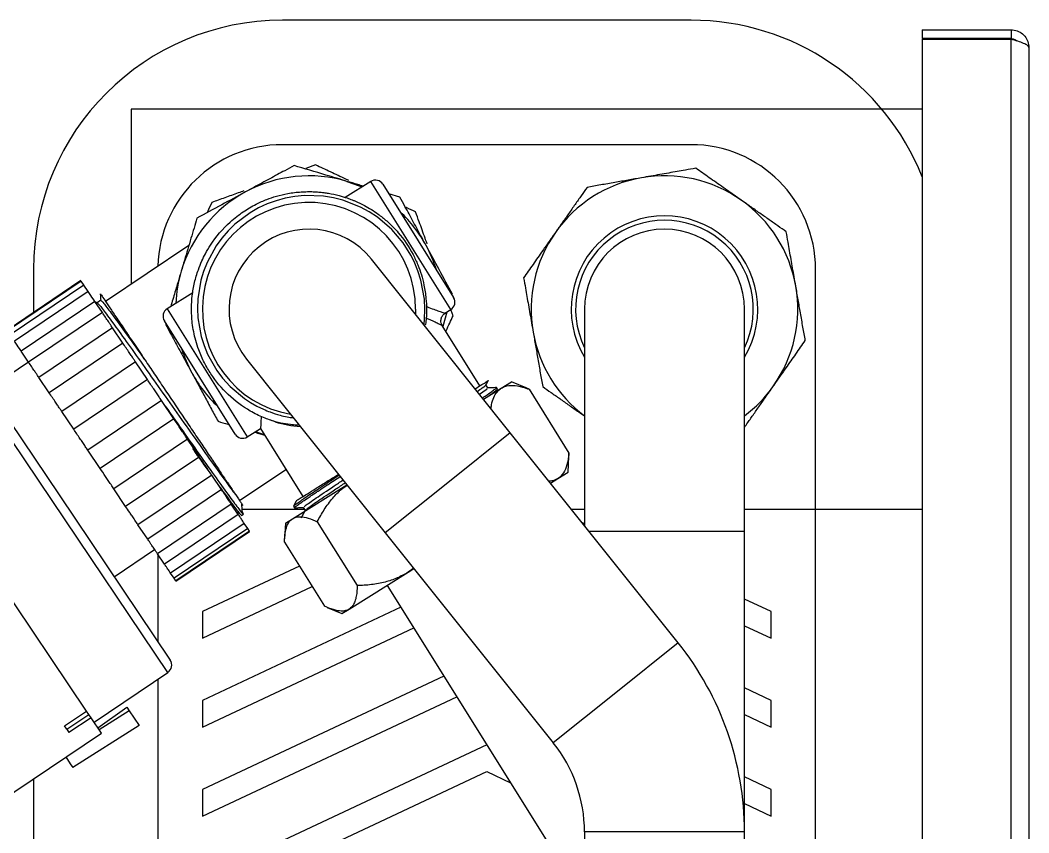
# Model space of a CAD drawing. Header units: millimetres. Extents: x 15 to 415, y 5 to 292.
# Drawn here: x 219.63 to 252.06, y 213.92 to 240.03 of the extents above; entities that cross this region are included whole.
import ezdxf

# ---------------------------------------------------------------- set-up
doc = ezdxf.new("R2010")
doc.units = ezdxf.units.MM

msp = doc.modelspace()

# ---------------------------------------------------------------- linework, layer by layer
at = {"color": 7, "linetype": 'Continuous', "lineweight": 25}
for p, q in [((241.1996, 240.0317), (228.0567, 240.0317)), ((248.6281, 239.7257), (248.6281, 239.44)), ((248.6281, 239.7257), (251.4853, 239.7257)), ((251.4853, 239.7257), (251.4853, 239.44)), ((251.4853, 239.44), (248.6281, 239.44)), ((248.6281, 239.4198), (248.6281, 125.7459)), ((248.6281, 239.4198), (251.4853, 239.4198)), ((251.4853, 125.7459), (251.4853, 239.4198)), ((252.0567, 239.1543), (252.0567, 126.0115)), ((223.1996, 237.1745), (223.1996, 231.5478)), ((248.6281, 237.1745), (223.1996, 237.1745)), ((241.1996, 236.0317), (228.0567, 236.0317)), ((229.1281, 235.3798), (228.8144, 235.2666)), ((230.8976, 234.8497), (230.0782, 234.3375)), ((231.2913, 234.7588), (233.5627, 231.1245)), ((231.8368, 234.348), (231.4821, 234.4535)), ((225.0521, 232.7955), (222.3751, 230.9926)), ((235.3839, 226.7747), (230.9218, 232.3523)), ((220.0567, 232.0317), (220.0567, 230.6368)), ((245.1996, 186.8191), (245.1996, 232.0317)), ((221.5795, 231.6624), (219.2097, 230.0664)), ((221.5935, 231.6416), (219.2237, 230.0456)), ((221.6862, 231.5039), (221.5935, 231.6416)), ((221.6768, 231.5179), (219.307, 229.9219)), ((221.8106, 231.3193), (219.4408, 229.7232)), ((221.8106, 231.3193), (221.6768, 231.5179)), ((225.1751, 231.2731), (224.3559, 230.7611)), ((222.0273, 230.9975), (219.6575, 229.4015)), ((222.2707, 230.6361), (222.0273, 230.9975)), ((222.1056, 230.9513), (222.0353, 230.9856)), ((222.2196, 231.0316), (222.1025, 230.9528)), ((222.2707, 230.6361), (219.9009, 229.0401)), ((232.3424, 230.7459), (232.3382, 230.5749)), ((233.2227, 230.2001), (233.3596, 230.6607)), ((233.2857, 230.6145), (233.4718, 230.7308)), ((233.5477, 230.5317), (233.4844, 230.707)), ((237.771, 230.7459), (237.771, 223.7908)), ((242.9139, 223.6031), (242.9139, 230.7459)), ((226.5364, 226.7331), (224.265, 230.3674)), ((222.5996, 230.1477), (220.2298, 228.5517)), ((222.9287, 229.6591), (222.5996, 230.1477)), ((234.4107, 228.2852), (233.1989, 230.2242)), ((217.4918, 229.8041), (220.878, 224.7761)), ((222.9287, 229.6591), (220.5589, 228.0631)), ((219.9009, 229.0401), (219.6575, 229.4015)), ((219.896, 229.0474), (218.5926, 228.1695)), ((223.3376, 229.0519), (220.9678, 227.4559)), ((223.7202, 228.4838), (223.3376, 229.0519)), ((226.9059, 229.1396), (231.368, 223.562)), ((220.5589, 228.0631), (220.2298, 228.5517)), ((223.7202, 228.4838), (221.3504, 226.8878)), ((234.6602, 228.2156), (234.6007, 228.3108)), ((235.0975, 228.2091), (235.4253, 228.414)), ((235.8922, 228.2157), (235.4253, 228.414)), ((234.5234, 227.8503), (235.0975, 228.2091)), ((234.9387, 228.1098), (234.9731, 228.1746)), ((234.9735, 228.1774), (234.9435, 228.2255)), ((235.9896, 228.1718), (235.8914, 228.2138)), ((235.9896, 228.1718), (237.272, 226.1199)), ((224.1691, 227.8172), (221.7993, 226.2212)), ((224.5678, 227.2253), (224.1691, 227.8172)), ((221.3504, 226.8878), (220.9678, 227.4559)), ((224.5678, 227.2253), (222.198, 225.6293)), ((227.8657, 227.1194), (227.6788, 227.1816)), ((226.9301, 226.6422), (227.3564, 226.9087)), ((227.3522, 226.9104), (228.717, 224.7267)), ((240.7852, 220.0231), (235.3839, 226.7747)), ((225.0127, 226.5646), (222.6429, 224.9686)), ((225.3885, 226.0067), (225.0127, 226.5646)), ((222.198, 225.6293), (221.7993, 226.2212)), ((237.2642, 226.0173), (237.272, 226.1199)), ((225.3885, 226.0067), (223.0186, 224.4107)), ((237.2424, 225.5065), (237.269, 226.0171)), ((225.7859, 225.4167), (223.4161, 223.8206)), ((226.1019, 224.9475), (225.7859, 225.4167)), ((226.6843, 224.5941), (228.1732, 225.5968)), ((236.9147, 225.3017), (237.2424, 225.5065)), ((228.3864, 224.0147), (230.1327, 225.1061)), ((236.6798, 225.1549), (236.9147, 225.3017)), ((220.878, 224.7761), (224.45, 219.4723)), ((223.0186, 224.4107), (222.6429, 224.9686)), ((226.1019, 224.9475), (223.732, 223.3515)), ((226.4128, 224.4857), (224.043, 222.8897)), ((226.6382, 224.1512), (226.4128, 224.4857)), ((228.4181, 224.4146), (228.4168, 224.4152)), ((228.417, 224.4139), (228.4471, 224.3658)), ((226.6382, 224.1512), (224.2683, 222.5551)), ((226.5844, 224.231), (226.6777, 224.1864)), ((226.746, 224.1189), (226.8052, 224.1588)), ((226.7641, 224.3174), (228.7669, 224.3174)), ((228.7304, 224.3757), (228.7899, 224.2806)), ((237.3497, 224.3174), (237.771, 224.3174)), ((242.9139, 224.3174), (248.6281, 224.3174)), ((223.732, 223.3515), (223.4161, 223.8206)), ((226.8323, 223.8629), (224.4625, 222.2669)), ((226.9449, 223.6957), (226.8323, 223.8629)), ((228.1567, 223.8711), (228.1303, 223.3645)), ((228.1567, 223.8711), (228.3864, 224.0147)), ((229.1805, 223.9161), (230.4629, 221.8642)), ((237.771, 223.8442), (237.7027, 223.8762)), ((226.9449, 223.6957), (224.5751, 222.0997)), ((227.0031, 223.6092), (224.6333, 222.0132)), ((224.6362, 222.009), (227.006, 223.605)), ((227.0031, 223.6092), (226.9438, 223.6973)), ((227.006, 223.605), (227.0031, 223.6092)), ((231.368, 223.562), (236.7693, 216.8104)), ((242.9139, 213.9547), (242.9139, 223.6031)), ((228.1271, 223.2577), (229.4095, 221.2058)), ((222.6465, 222.1502), (223.9499, 223.028)), ((224.2683, 222.5551), (224.043, 222.8897)), ((224.0567, 222.8694), (224.0567, 220.0563)), ((221.765, 217.8329), (218.4772, 222.7147)), ((228.6045, 222.4938), (225.4853, 221.0317)), ((224.5751, 222.0997), (224.4625, 222.2669)), ((230.2036, 221.1072), (232.0999, 222.2924)), ((232.2813, 222.4204), (232.0999, 222.2924)), ((232.0999, 222.2924), (232.289, 222.4107)), ((224.6333, 222.0132), (224.574, 222.1013)), ((224.6362, 222.009), (224.6333, 222.0132)), ((225.4853, 220.1745), (229.0188, 221.8309)), ((231.4276, 221.8723), (237.0304, 212.9077)), ((231.8685, 221.1667), (225.4853, 218.1745)), ((229.5033, 221.1635), (229.9739, 220.9637)), ((243.771, 221.0317), (242.9139, 221.4334)), ((225.4853, 221.0317), (225.4853, 220.1745)), ((229.9739, 220.9637), (230.2036, 221.1072)), ((243.771, 220.1745), (243.771, 221.0317)), ((242.9139, 220.5763), (243.771, 220.1745)), ((225.4853, 217.3174), (232.2829, 220.5038)), ((222.0028, 217.4797), (224.3726, 219.0758)), ((233.2496, 218.9569), (225.4853, 215.3174)), ((224.0567, 218.863), (224.0567, 206.0888)), ((243.771, 218.1745), (242.9139, 218.5763)), ((225.4853, 214.4602), (233.664, 218.294)), ((222.1284, 217.2932), (223.0586, 217.958)), ((223.0586, 217.958), (223.1372, 217.8412)), ((225.4853, 218.1745), (225.4853, 217.3174)), ((243.771, 217.3174), (243.771, 218.1745)), ((221.054, 217.3541), (221.765, 217.8329)), ((221.1248, 217.249), (221.8357, 217.7278)), ((221.908, 217.6204), (221.1971, 217.1416)), ((221.8357, 217.7278), (221.765, 217.8329)), ((221.908, 217.6204), (221.8357, 217.7278)), ((222.2422, 217.1243), (221.908, 217.6204)), ((223.1372, 217.8412), (222.1715, 217.2292)), ((223.1372, 217.8412), (223.4557, 217.3684)), ((242.9139, 217.7192), (243.771, 217.3174)), ((221.1248, 217.249), (221.054, 217.3541)), ((223.4557, 217.3684), (221.3204, 216.0151)), ((218.4918, 214.5984), (222.2422, 217.1243)), ((221.1248, 217.249), (221.1971, 217.1416)), ((234.6281, 216.7459), (225.4853, 212.4602)), ((234.6329, 216.7437), (234.6281, 216.7459)), ((221.2513, 216.1404), (221.1047, 216.3582)), ((221.2405, 216.1337), (221.3204, 216.0151)), ((220.0567, 215.6524), (220.0567, 206.964)), ((225.4853, 211.6031), (234.6281, 215.8888)), ((234.6281, 215.8888), (235.3906, 215.5314)), ((243.771, 215.3174), (242.9139, 215.7192)), ((225.4853, 215.3174), (225.4853, 214.4602)), ((243.771, 214.4602), (243.771, 215.3174)), ((242.9139, 214.862), (243.771, 214.4602)), ((237.771, 213.9547), (237.771, 206.1745)), ((242.9139, 206.1745), (242.9139, 213.9547))]:
    msp.add_line(p, q, dxfattribs=at)
at = {"color": 8, "linetype": 'Continuous', "lineweight": 25}
for p, q in [((233.4718, 230.7308), (230.8976, 234.8497)), ((224.3559, 230.7611), (226.9301, 226.6422)), ((220.6518, 224.6005), (217.4918, 229.2926)), ((235.3839, 226.7747), (233.376, 225.1683)), ((233.376, 225.1683), (231.368, 223.562)), ((224.3726, 219.0758), (220.6518, 224.6005)), ((242.9139, 223.6031), (237.9212, 223.6031)), ((240.7852, 220.0231), (238.7772, 218.4168)), ((238.7772, 218.4168), (236.7693, 216.8104)), ((240.3424, 213.9547), (237.771, 213.9547)), ((242.9139, 213.9547), (240.3424, 213.9547))]:
    msp.add_line(p, q, dxfattribs=at)
at = {"color": 7, "linetype": 'Continuous', "lineweight": 25, "flags": 128}
for points in [[(230.1352, 234.8539), (230.532, 234.7144), (230.6212, 234.6769)], [(232.614, 230.2682), (232.6325, 230.4287), (232.6421, 230.7488), (232.6239, 231.0709), (232.5113, 231.679), (232.4148, 231.9812), (232.2919, 232.2763), (232.1873, 232.4829), (231.9378, 232.8783), (231.5793, 233.3025), (231.1117, 233.7044), (230.8505, 233.8769), (230.5715, 234.0286), (229.9993, 234.2516), (229.6969, 234.3275), (229.3846, 234.3779), (228.7724, 234.3978), (228.4628, 234.3686), (228.1523, 234.3121), (227.8596, 234.2327), (227.5725, 234.1285), (227.2923, 233.9991), (227.0201, 233.8441), (226.534, 233.4785), (226.3127, 233.2631), (226.1077, 233.026), (225.9311, 232.7827), (225.6389, 232.2502), (225.5253, 231.9615), (225.4393, 231.6735), (225.3402, 231.0743), (225.3291, 230.7643), (225.3439, 230.466), (225.4495, 229.8719), (225.5415, 229.5778), (225.6541, 229.3023), (225.9496, 228.7787), (226.1334, 228.5327), (226.3827, 228.2583), (226.845, 227.8721), (227.0367, 227.747), (227.2417, 227.6316), (227.4548, 227.5297), (227.4548, 227.5297)], [(227.4789, 226.7076), (227.2957, 226.7775), (227.2065, 226.815)]]:
    msp.add_lwpolyline(points, dxfattribs=at)
at = {"color": 7, "linetype": 'Continuous', "lineweight": 25}
for centre, radius, start, end in [((228.0567, 232.0317), 8, 90, 180), ((241.1996, 232.0317), 8, 21.78679, 90), ((228.0567, 232.0317), 4, 90, 178.65082), ((241.1996, 232.0317), 4, 360, 90), ((228.9139, 230.7459), 4.2857, 73.4418, 118.4418), ((231.049, 234.6074), 0.2857, 32.00538, 122.00538), ((240.3424, 230.7459), 4.2857, 99.93457, 144.93457), ((240.3424, 230.7459), 4.2857, 54.93457, 99.93457), ((228.9139, 230.7459), 4.2857, 118.4418, 163.4418), ((228.9139, 230.7459), 3.4286, 0, 260.06943), ((240.3424, 230.7459), 4.2857, 9.93457, 54.93457), ((228.9139, 230.7459), 4.2857, 28.4418, 46.84049), ((240.3424, 230.7459), 3, 328.99728, 211.00272), ((240.3424, 230.7459), 2.8571, 334.15807, 205.84193), ((228.9139, 230.7459), 2.5714, 38.65981, 128.65981), ((240.3424, 230.7459), 4.2857, 144.93457, 189.93457), ((240.3424, 230.7459), 2.5714, 0, 180), ((228.9139, 230.7459), 2.5714, 128.65981, 218.65981), ((228.9139, 230.7459), 4.2857, 17.17027, 28.4418), ((228.9139, 230.7459), 4.2857, 163.4418, 177.48728), ((240.3424, 230.7459), 4.2857, 324.93457, 9.93457), ((233.3204, 230.9731), 0.2857, 302.00538, 32.00538), ((224.5073, 230.5188), 0.2857, 122.00538, 212.00538), ((240.3424, 230.7459), 4.2857, 189.93457, 233.1301), ((228.9139, 230.7459), 4.2857, 197.17027, 208.4418), ((228.9139, 230.7459), 4.2857, 208.4418, 226.84049), ((240.3424, 230.7459), 4.2857, 306.8699, 324.93457), ((228.9139, 230.7459), 3.7773, 253.31462, 265.75667), ((226.7787, 226.8845), 0.2857, 212.00538, 302.00538), ((233.1996, 213.9547), 9.7143, 360, 38.65981), ((224.213, 219.3127), 0.2857, 303.95948, 33.95948), ((233.1996, 213.9547), 4.5714, 0, 38.65981)]:
    msp.add_arc(centre, radius, start, end, dxfattribs=at)
for centre, major_axis, start_param, end_param in [((216.7069, 222.5248), (15.4347, 11.1645), 4.7085895, 4.7092588), ((217.0224, 222.7373), (16.1478, 10.1057), 4.7161884, 4.7168577)]:
    msp.add_ellipse(centre, major_axis=major_axis, ratio=0.4113316, start_param=start_param, end_param=end_param, dxfattribs=at)
for points, knots in [([(251.4853, 239.7257), (251.5523, 239.7189), (251.6863, 239.7051), (251.8629, 239.5982), (251.9924, 239.442), (252.0503, 239.2832), (252.0552, 239.1854), (252.0567, 239.1543)], [0, 0, 0, 0, 0.2239169, 0.4478675, 0.6718183, 0.8957688, 1, 1, 1, 1]), ([(251.4853, 239.44), (251.528, 239.4356), (251.6, 239.4281), (251.6538, 239.3811), (251.6757, 239.362)], [0, 0, 0, 0, 0.5946166, 1, 1, 1, 1]), ([(228.4337, 235.3599), (228.334, 235.3059), (228.0834, 235.1701), (227.6539, 234.9375), (227.2262, 234.7058), (226.9622, 234.5629), (226.8727, 234.5144)], [0, 0, 0, 0, 0.20561369, 0.51701168, 0.83616664, 1, 1, 1, 1]), ([(230.1352, 234.8539), (229.9073, 234.9217), (229.3098, 235.0993), (228.7685, 235.2603), (228.4337, 235.3599)], [0, 0, 0, 0, 0.3814192, 1, 1, 1, 1]), ([(230.1963, 234.8783), (230.1632, 234.8939), (229.9601, 234.9893), (229.5959, 235.1602), (229.2851, 235.3061), (229.1281, 235.3798)], [0, 0, 0, 0, 0.0880044, 0.5393887, 1, 1, 1, 1]), ([(241.3516, 235.2737), (241.24, 235.2541), (240.9592, 235.2049), (240.4782, 235.1207), (239.999, 235.0368), (239.7033, 234.985), (239.603, 234.9674)], [0, 0, 0, 0, 0.2056137, 0.5170117, 0.8361666, 1, 1, 1, 1]), ([(242.8046, 234.2538), (242.7082, 234.3214), (242.5142, 234.4576), (242.1694, 234.6997), (241.7742, 234.977), (241.4934, 235.1741), (241.3516, 235.2737)], [0, 0, 0, 0, 0.18935934, 0.38125769, 0.68749882, 1, 1, 1, 1]), ([(230.6565, 234.699), (230.5978, 234.7164), (230.4278, 234.767), (230.251, 234.8195), (230.1352, 234.8539)], [0, 0, 0, 0, 0.3450461, 1, 1, 1, 1]), ([(239.603, 234.9674), (239.4597, 234.9423), (239.1701, 234.8916), (238.7297, 234.8144), (238.2863, 234.7368), (237.999, 234.6865), (237.8545, 234.6611)], [0, 0, 0, 0, 0.2339983, 0.4727101, 0.7345837, 1, 1, 1, 1]), ([(227.8293, 227.1277), (227.7032, 227.1698), (227.4261, 227.2623), (226.9002, 227.5267), (226.2976, 227.9735), (225.8745, 228.479), (225.6495, 228.8418), (225.5483, 229.0266), (225.4532, 229.2263), (225.3565, 229.4658), (225.2423, 229.8214), (225.1538, 230.2734), (225.128, 230.7558), (225.1511, 231.1208), (225.19, 231.3912), (225.2329, 231.6026), (225.2877, 231.8111), (225.3636, 232.0447), (225.4603, 232.2845), (225.5899, 232.5479), (225.8528, 232.9934), (226.1987, 233.3996), (226.5853, 233.7242), (226.7938, 233.8754), (227.0023, 234.0068), (227.2533, 234.1435), (227.5417, 234.2709), (227.8818, 234.3851), (228.2507, 234.472), (228.5869, 234.5137), (228.861, 234.5245), (229.0485, 234.5223), (229.2234, 234.5118), (229.3854, 234.4948), (229.6069, 234.4622), (229.8589, 234.4075), (230.1111, 234.3307), (230.2613, 234.2753), (230.3332, 234.2465), (230.3558, 234.2372), (230.4749, 234.1878), (230.7441, 234.0602), (231.0949, 233.8404), (231.3995, 233.5963), (231.6127, 233.3931), (231.9226, 233.0534), (232.1967, 232.649), (232.4145, 232.1792), (232.5311, 231.8515), (232.6235, 231.4917), (232.6796, 231.1227), (232.696, 230.7152), (232.6875, 230.4283), (232.6577, 230.2586), (232.6538, 230.2362)], [0, 0, 0, 0, 0.02317572, 0.05091639, 0.10231785, 0.152891, 0.16473322, 0.17677265, 0.18962241, 0.20328246, 0.22181038, 0.25470849, 0.28328473, 0.30585751, 0.31838822, 0.33091889, 0.34344952, 0.35598011, 0.37373912, 0.38849339, 0.40716155, 0.46392361, 0.48022194, 0.49518531, 0.50881356, 0.52318698, 0.5450107, 0.5637028, 0.58570544, 0.61101736, 0.62263712, 0.63353909, 0.64372323, 0.65318952, 0.66193794, 0.68277625, 0.69809147, 0.70788118, 0.7107035, 0.71159643, 0.71214388, 0.73319408, 0.76348691, 0.78409719, 0.80119976, 0.81479354, 0.86429999, 0.88549679, 0.90503537, 0.92489401, 0.9502137, 0.96995057, 0.9960405, 1, 1, 1, 1]), ([(226.8727, 234.5144), (226.6136, 234.374), (226.0651, 234.0769), (225.5719, 233.8098), (225.3118, 233.6689)], [0, 0, 0, 0, 0.4724924, 1, 1, 1, 1]), ([(226.8209, 234.5468), (226.7603, 234.5249), (226.5496, 234.4488), (226.2015, 234.3231), (225.9269, 234.224), (225.7887, 234.1741)], [0, 0, 0, 0, 0.1667579, 0.5805798, 1, 1, 1, 1]), ([(237.8545, 234.6611), (237.7918, 234.5719), (237.6662, 234.393), (237.4672, 234.1094), (237.2587, 233.8124), (237.0463, 233.5097), (236.9036, 233.3064), (236.8346, 233.2081)], [0, 0, 0, 0, 0.1977545, 0.3966796, 0.6005789, 0.8069359, 1, 1, 1, 1]), ([(225.7887, 234.1741), (225.7429, 234.0765), (225.6965, 233.9777), (225.6475, 233.8734), (225.647, 233.8722)], [0, 0, 0, 0, 0.9883508, 1, 1, 1, 1]), ([(232.6823, 232.7871), (232.6338, 232.8766), (232.4933, 233.136), (232.2616, 233.5638), (232.0287, 233.9937), (231.8908, 234.2484), (231.8368, 234.348)], [0, 0, 0, 0, 0.1638321, 0.4746302, 0.7943879, 1, 1, 1, 1]), ([(244.2576, 233.2339), (244.1684, 233.2965), (243.9895, 233.4221), (243.7059, 233.6212), (243.4089, 233.8297), (243.1546, 234.0081), (242.9521, 234.1503), (242.8538, 234.2192), (242.8046, 234.2538)], [0, 0, 0, 0, 0.19773765, 0.3966457, 0.60052758, 0.80686701, 0.90326374, 1, 1, 1, 1]), ([(232.342, 233.8711), (232.2444, 233.9169), (232.1456, 233.9633), (232.0413, 234.0123), (232.0401, 234.0128)], [0, 0, 0, 0, 0.9883508, 1, 1, 1, 1]), ([(232.7141, 232.8406), (232.692, 232.9017), (232.6034, 233.147), (232.479, 233.4916), (232.3805, 233.7644), (232.342, 233.8711)], [0, 0, 0, 0, 0.1679811, 0.6743757, 1, 1, 1, 1]), ([(225.3118, 233.6689), (225.2488, 233.4572), (225.1209, 233.0268), (224.9468, 232.4414), (224.8401, 232.0823), (224.8059, 231.9673)], [0, 0, 0, 0, 0.3967467, 0.8067521, 1, 1, 1, 1]), ([(236.8346, 233.2081), (236.7669, 233.1118), (236.6307, 232.9177), (236.3887, 232.5729), (236.1113, 232.1777), (235.9142, 231.897), (235.8147, 231.7551)], [0, 0, 0, 0, 0.18935934, 0.38125769, 0.68749882, 1, 1, 1, 1]), ([(244.5639, 231.4853), (244.5463, 231.5856), (244.4954, 231.8762), (244.4115, 232.3555), (244.3271, 232.837), (244.2772, 233.1223), (244.2576, 233.2339)], [0, 0, 0, 0, 0.1638321, 0.4746302, 0.7943879, 1, 1, 1, 1]), ([(233.5278, 231.2262), (233.3869, 231.4863), (233.1197, 231.9794), (232.8227, 232.5279), (232.6823, 232.7871)], [0, 0, 0, 0, 0.5275076, 1, 1, 1, 1]), ([(224.8059, 231.9673), (224.7377, 231.738), (224.6199, 231.3418), (224.5131, 230.9826), (224.4681, 230.8312)], [0, 0, 0, 0, 0.5787076, 1, 1, 1, 1]), ([(235.8147, 231.7551), (235.8343, 231.6435), (235.8834, 231.3628), (235.9677, 230.8817), (236.0516, 230.4025), (236.1034, 230.1069), (236.121, 230.0066)], [0, 0, 0, 0, 0.2056137, 0.5170117, 0.8361666, 1, 1, 1, 1]), ([(222.034, 230.9875), (222.0349, 230.9862), (222.0391, 230.9799), (222.0185, 231.0105), (221.9549, 231.105), (221.8701, 231.2308), (221.8106, 231.3193)], [0, 0, 0, 0, 0.0548536, 0.2774921, 0.4921045, 1, 1, 1, 1]), ([(222.2041, 231.2346), (222.2048, 231.225), (222.2095, 231.157), (222.2142, 231.089), (222.2182, 231.0307)], [0, 0, 0, 0, 0.1424616, 1, 1, 1, 1]), ([(222.2117, 231.2352), (222.2105, 231.2369), (222.2075, 231.2414), (222.2778, 231.137), (222.4121, 230.9376), (222.6104, 230.6431), (222.8575, 230.2763), (223.1543, 229.8355), (223.4328, 229.422), (223.6147, 229.1519), (223.6761, 229.0607)], [0, 0, 0, 0, 0.0831103, 0.2240782, 0.3693077, 0.5075192, 0.6497745, 0.7868784, 0.9280978, 1, 1, 1, 1]), ([(244.8701, 229.7368), (244.8451, 229.8795), (244.7948, 230.1667), (244.7176, 230.6074), (244.6402, 231.0496), (244.5895, 231.3392), (244.5639, 231.4853)], [0, 0, 0, 0, 0.262126, 0.5272899, 0.7614272, 1, 1, 1, 1]), ([(222.1149, 230.9375), (222.1337, 230.9217), (222.1746, 230.8871), (222.4189, 230.566), (222.7922, 230.0527), (223.2779, 229.3756), (223.8394, 228.5834), (224.4409, 227.7334), (225.0422, 226.8837), (225.6043, 226.0906), (226.0876, 225.417), (226.4067, 224.9775), (226.5383, 224.8036), (226.5829, 224.7447)], [0, 0, 0, 0, 0.0824084, 0.17943, 0.2752342, 0.3723894, 0.4683791, 0.5651346, 0.6618902, 0.7578798, 0.8550351, 0.9508392, 1, 1, 1, 1]), ([(222.2196, 231.0316), (222.2408, 231.0142), (222.2834, 230.9792), (222.5366, 230.647), (222.9112, 230.1317), (223.3137, 229.5707), (223.5866, 229.1867), (223.6761, 229.0607)], [0, 0, 0, 0, 0.2221395, 0.4458062, 0.6666662, 0.8906408, 1, 1, 1, 1]), ([(222.5996, 230.1477), (222.5941, 230.1559), (222.5838, 230.1712), (222.5333, 230.2461), (222.436, 230.3907), (222.3389, 230.5348), (222.2707, 230.6361)], [0, 0, 0, 0, 0.2090023, 0.3953295, 0.5749398, 1, 1, 1, 1]), ([(233.1998, 230.2246), (233.1879, 230.2466), (233.1605, 230.2969), (233.1505, 230.3904), (233.1735, 230.4903), (233.2235, 230.5694), (233.2699, 230.6012), (233.2874, 230.6132)], [0, 0, 0, 0, 0.1687933, 0.3866846, 0.6198936, 0.8565441, 1, 1, 1, 1]), ([(224.3, 230.2657), (224.3539, 230.1661), (224.4897, 229.9155), (224.7223, 229.486), (224.954, 229.0583), (225.0969, 228.7943), (225.1454, 228.7048)], [0, 0, 0, 0, 0.2056137, 0.5170117, 0.8361666, 1, 1, 1, 1]), ([(233.3156, 230.0373), (233.3185, 230.0433), (233.4, 230.217), (233.4752, 230.3771), (233.5477, 230.5317)], [0, 0, 0, 0, 0.0345506, 1, 1, 1, 1]), ([(236.121, 230.0066), (236.1461, 229.8632), (236.1968, 229.5736), (236.2739, 229.1332), (236.3516, 228.6898), (236.4019, 228.4026), (236.4272, 228.258)], [0, 0, 0, 0, 0.2339983, 0.4727101, 0.7345837, 1, 1, 1, 1]), ([(219.6642, 229.3915), (219.6651, 229.3902), (219.6693, 229.3839), (219.6487, 229.4145), (219.585, 229.509), (219.5003, 229.6348), (219.4408, 229.7232)], [0, 0, 0, 0, 0.0548536, 0.2774921, 0.4921045, 1, 1, 1, 1]), ([(223.3376, 229.0519), (223.3219, 229.0752), (223.2923, 229.1192), (223.2192, 229.2277), (223.0996, 229.4053), (222.9992, 229.5543), (222.9287, 229.6591)], [0, 0, 0, 0, 0.2090023, 0.3953295, 0.5749398, 1, 1, 1, 1]), ([(243.8503, 228.2838), (243.9179, 228.3801), (244.0541, 228.5742), (244.2961, 228.919), (244.5735, 229.3142), (244.7706, 229.5949), (244.8701, 229.7368)], [0, 0, 0, 0, 0.1893593, 0.3812577, 0.6874988, 1, 1, 1, 1]), ([(220.2298, 228.5517), (220.2243, 228.5598), (220.214, 228.5752), (220.1635, 228.6501), (220.0662, 228.7946), (219.9691, 228.9388), (219.9009, 229.0401)], [0, 0, 0, 0, 0.2090023, 0.3953295, 0.5749398, 1, 1, 1, 1]), ([(223.6761, 229.0607), (223.7257, 228.9871), (223.8747, 228.7659), (224.1345, 228.3801), (224.4537, 227.9062), (224.7746, 227.4297), (225.0904, 226.9607), (225.3946, 226.509), (225.6808, 226.0841), (225.9434, 225.6943), (226.1756, 225.3494), (226.405, 225.0088), (226.5172, 224.8422), (226.5829, 224.7447)], [0, 0, 0, 0, 0.04573, 0.137369, 0.229008, 0.320647, 0.412286, 0.503925, 0.5955639, 0.6872029, 0.7788419, 0.8704809, 1, 1, 1, 1]), ([(225.1454, 228.7048), (225.2147, 228.5768), (225.3548, 228.3183), (225.5677, 227.9252), (225.7821, 227.5294), (225.921, 227.2729), (225.9909, 227.1439)], [0, 0, 0, 0, 0.2339983, 0.4727101, 0.7345837, 1, 1, 1, 1]), ([(224.1691, 227.8172), (224.1448, 227.8534), (224.0987, 227.9218), (224.0101, 228.0533), (223.88, 228.2465), (223.7862, 228.3858), (223.7202, 228.4838)], [0, 0, 0, 0, 0.20900233, 0.39532954, 0.57493976, 1, 1, 1, 1]), ([(234.2539, 228.1872), (234.3308, 228.2353), (234.4903, 228.335), (234.6223, 228.4175), (234.685, 228.4567), (234.6706, 228.4477), (234.6685, 228.4464)], [0, 0, 0, 0, 0.3005823, 0.6235665, 0.946551, 1, 1, 1, 1]), ([(234.3221, 228.1019), (234.3818, 228.143), (234.5606, 228.2661), (234.5777, 228.2877), (234.5891, 228.3021)], [0, 0, 0, 0, 0.3335168, 1, 1, 1, 1]), ([(234.5996, 228.3087), (234.6218, 228.3505), (234.6459, 228.3958), (234.6699, 228.4411), (234.6718, 228.4446)], [0, 0, 0, 0, 0.9218344, 1, 1, 1, 1]), ([(235.0975, 228.2091), (235.135, 228.2289), (235.2436, 228.2861), (235.4685, 228.3072), (235.7365, 228.2612), (235.9184, 228.197), (235.9896, 228.1718)], [0, 0, 0, 0, 0.1638321, 0.4746302, 0.7943879, 1, 1, 1, 1]), ([(220.9678, 227.4559), (220.9521, 227.4792), (220.9225, 227.5232), (220.8494, 227.6317), (220.7298, 227.8093), (220.6294, 227.9583), (220.5589, 228.0631)], [0, 0, 0, 0, 0.2090023, 0.3953295, 0.5749398, 1, 1, 1, 1]), ([(234.3941, 228.012), (234.3961, 228.0133), (234.5664, 228.1287), (234.6664, 228.2043), (234.6354, 228.1968), (234.6268, 228.1947)], [0, 0, 0, 0, 0.0085688, 0.7219911, 1, 1, 1, 1]), ([(234.4885, 227.894), (234.5199, 227.9152), (234.6433, 227.9989), (234.7864, 228.0987), (234.8803, 228.1676), (234.9182, 228.1979), (234.9332, 228.2111), (234.9407, 228.219), (234.9443, 228.2245), (234.9452, 228.2274), (234.9408, 228.2263), (234.9406, 228.2263)], [0, 0, 0, 0, 0.0981435, 0.3859804, 0.6153259, 0.7080758, 0.7861658, 0.8495943, 0.8983604, 0.9969292, 1, 1, 1, 1]), ([(234.5464, 227.8647), (234.5474, 227.8653), (234.6328, 227.9229), (234.7527, 228.0061), (234.8746, 228.0928), (234.9374, 228.1407), (234.9661, 228.1654), (234.976, 228.1762), (234.973, 228.1767), (234.9725, 228.1768)], [0, 0, 0, 0, 0.0030507, 0.2743467, 0.5266786, 0.6849558, 0.834694, 0.9730144, 1, 1, 1, 1]), ([(234.9408, 228.2263), (234.8935, 228.2247), (234.7998, 228.2214), (234.7061, 228.2182), (234.6596, 228.2166)], [0, 0, 0, 0, 0.504068, 1, 1, 1, 1]), ([(234.7637, 227.5499), (234.769, 227.5903), (234.7867, 227.7259), (234.8491, 227.909), (234.9517, 228.0958), (235.0486, 228.1711), (235.0975, 228.2091)], [0, 0, 0, 0, 0.1319584, 0.4438996, 0.7193408, 1, 1, 1, 1]), ([(236.4272, 228.258), (236.5164, 228.1954), (236.6954, 228.0698), (236.979, 227.8707), (237.2761, 227.6622), (237.5425, 227.4751), (237.7093, 227.3581), (237.771, 227.3148)], [0, 0, 0, 0, 0.2130298, 0.4273206, 0.6469698, 0.8692667, 1, 1, 1, 1]), ([(242.9139, 226.9497), (242.9489, 226.9996), (243.0471, 227.1395), (243.2178, 227.3827), (243.4261, 227.6795), (243.6046, 227.9338), (243.7467, 228.1363), (243.8157, 228.2345), (243.8503, 228.2838)], [0, 0, 0, 0, 0.1211186, 0.3390231, 0.5623765, 0.7884221, 0.8940251, 1, 1, 1, 1]), ([(224.2927, 227.6337), (224.5088, 227.3272), (224.9394, 226.7167), (225.5433, 225.8614), (226.064, 225.1323), (226.4694, 224.5715), (226.7277, 224.2318), (226.8362, 224.11), (226.7805, 224.2182), (226.7557, 224.2664)], [0, 0, 0, 0, 0.1473867, 0.2936069, 0.4416023, 0.5875399, 0.7353318, 0.8821148, 1, 1, 1, 1]), ([(227.4548, 227.5297), (227.5242, 227.4997), (227.698, 227.4247), (227.9518, 227.3447), (228.203, 227.2823), (228.3466, 227.2629), (228.4145, 227.2538)], [0, 0, 0, 0, 0.2263973, 0.5663313, 0.7951219, 1, 1, 1, 1]), ([(225.0127, 226.5646), (224.9821, 226.6101), (224.9242, 226.6962), (224.8288, 226.8378), (224.7008, 227.0278), (224.6227, 227.1437), (224.5678, 227.2253)], [0, 0, 0, 0, 0.2090023, 0.3953295, 0.5749398, 1, 1, 1, 1]), ([(225.9909, 227.1439), (226.0944, 227.1131), (226.2103, 227.0786), (226.3326, 227.0423), (226.3456, 227.0384)], [0, 0, 0, 0, 0.893832, 1, 1, 1, 1]), ([(227.3737, 227.3019), (227.3718, 227.2459), (227.3677, 227.1239), (227.3602, 227.0008), (227.3549, 226.9184), (227.3546, 226.9139), (227.3545, 226.9118)], [0, 0, 0, 0, 0.230379, 0.5011182, 0.7793511, 1, 1, 1, 1]), ([(228.6027, 227.0185), (228.5755, 227.0188), (228.4793, 227.0197), (228.2799, 227.0407), (228.0486, 227.0754), (227.8883, 227.1137), (227.8293, 227.1277)], [0, 0, 0, 0, 0.104333, 0.3686324, 0.7677756, 1, 1, 1, 1]), ([(221.7993, 226.2212), (221.775, 226.2574), (221.7289, 226.3258), (221.6403, 226.4573), (221.5102, 226.6505), (221.4164, 226.7898), (221.3504, 226.8878)], [0, 0, 0, 0, 0.2090023, 0.3953295, 0.5749398, 1, 1, 1, 1]), ([(227.1712, 226.7929), (227.2299, 226.7755), (227.333, 226.7448), (227.4383, 226.7135), (227.4836, 226.7001)], [0, 0, 0, 0, 0.5694536, 1, 1, 1, 1]), ([(225.1712, 226.2654), (225.2736, 226.1203), (225.4784, 225.83), (225.6429, 225.6003), (225.7252, 225.4853)], [0, 0, 0, 0, 0.4997178, 1, 1, 1, 1]), ([(237.272, 226.1199), (237.2635, 226.0449), (237.2419, 225.8563), (237.1664, 225.5946), (237.0496, 225.4006), (236.9488, 225.3267), (236.9147, 225.3017)], [0, 0, 0, 0, 0.2056137, 0.5170117, 0.8361666, 1, 1, 1, 1]), ([(225.7859, 225.4167), (225.7519, 225.467), (225.6878, 225.5623), (225.5949, 225.7002), (225.4817, 225.8683), (225.4269, 225.9496), (225.3885, 226.0067)], [0, 0, 0, 0, 0.2090023, 0.3953295, 0.5749398, 1, 1, 1, 1]), ([(222.6429, 224.9686), (222.6123, 225.0141), (222.5543, 225.1001), (222.459, 225.2418), (222.331, 225.4317), (222.2529, 225.5477), (222.198, 225.6293)], [0, 0, 0, 0, 0.2090023, 0.3953295, 0.5749398, 1, 1, 1, 1]), ([(228.4184, 224.4174), (228.4195, 224.4192), (228.423, 224.4248), (228.4558, 224.4531), (228.537, 224.514), (228.6775, 224.6128), (228.9016, 224.7664), (229.1638, 224.9417), (229.4253, 225.1146), (229.5633, 225.2056), (229.7067, 225.3), (229.8132, 225.3701), (229.8743, 225.4102), (229.8842, 225.4167)], [0, 0, 0, 0, 0.0438391, 0.1322091, 0.2806328, 0.4002348, 0.5198369, 0.7545743, 0.8143991, 0.8733973, 0.9315689, 0.988914, 1, 1, 1, 1]), ([(228.519, 224.6029), (228.5239, 224.606), (228.5344, 224.6125), (228.6519, 224.686), (228.8501, 224.8099), (229.1299, 224.9847), (229.4673, 225.1956), (229.7348, 225.3628), (229.8632, 225.443)], [0, 0, 0, 0, 0.1511674, 0.3199742, 0.4934029, 0.6668318, 0.8401568, 1, 1, 1, 1]), ([(225.9817, 225.1259), (225.9836, 225.1232), (226.1564, 224.8811), (226.3991, 224.5478), (226.6809, 224.1734), (226.7243, 224.137), (226.746, 224.1189)], [0, 0, 0, 0, 0.003681, 0.333752, 0.6680171, 1, 1, 1, 1]), ([(228.4483, 224.3665), (228.4478, 224.3665), (228.4438, 224.3664), (228.4541, 224.3774), (228.4785, 224.3986), (228.52, 224.4307), (228.5817, 224.476), (228.687, 224.5505), (228.8258, 224.646), (228.9559, 224.734), (229.0565, 224.8016), (229.1486, 224.863), (229.2667, 224.9415), (229.3928, 225.0251), (229.5964, 225.1596), (229.784, 225.2828), (229.9199, 225.3721)], [0, 0, 0, 0, 0.0110956, 0.0865324, 0.1619697, 0.2213344, 0.2985114, 0.3934946, 0.5165826, 0.5960854, 0.6248543, 0.6814089, 0.7379636, 0.7945183, 0.851073, 1, 1, 1, 1]), ([(228.7556, 224.3915), (228.758, 224.3995), (228.7637, 224.418), (229.1126, 224.6617), (229.5517, 224.9559), (229.9116, 225.193), (230.0109, 225.2584)], [0, 0, 0, 0, 0.24129315, 0.56377259, 0.87969949, 1, 1, 1, 1]), ([(228.8224, 224.3024), (228.8255, 224.3098), (228.8333, 224.3288), (229.1739, 224.5663), (229.6148, 224.8617), (229.9789, 225.1015), (230.082, 225.1695)], [0, 0, 0, 0, 0.2130196, 0.5455111, 0.8712467, 1, 1, 1, 1]), ([(229.1805, 223.9161), (229.2526, 224.0494), (229.3978, 224.3175), (229.6604, 224.6658), (229.9084, 224.9303), (230.0792, 225.0509), (230.1416, 225.0949)], [0, 0, 0, 0, 0.2924235, 0.588236, 0.8494357, 1, 1, 1, 1]), ([(236.9147, 225.3017), (236.8611, 225.2732), (236.7752, 225.2275), (236.6662, 225.2242), (236.6253, 225.223)], [0, 0, 0, 0, 0.6242265, 1, 1, 1, 1]), ([(226.4128, 224.4857), (226.379, 224.536), (226.3148, 224.6312), (226.2336, 224.7519), (226.1462, 224.8817), (226.1201, 224.9203), (226.1019, 224.9475)], [0, 0, 0, 0, 0.2090023, 0.3953295, 0.5749398, 1, 1, 1, 1]), ([(226.5829, 224.7447), (226.6102, 224.7042), (226.6649, 224.6229), (226.7216, 224.5388), (226.7609, 224.4804), (226.783, 224.4476), (226.79, 224.4371), (226.7795, 224.4528), (226.7668, 224.4717), (226.7536, 224.4912), (226.7536, 224.4913)], [0, 0, 0, 0, 0.1531833, 0.3077174, 0.443878, 0.5819683, 0.72104, 0.8620887, 0.9995116, 1, 1, 1, 1]), ([(223.4161, 223.8206), (223.3821, 223.871), (223.318, 223.9663), (223.2251, 224.1042), (223.1119, 224.2723), (223.0571, 224.3536), (223.0186, 224.4107)], [0, 0, 0, 0, 0.2090023, 0.3953295, 0.5749398, 1, 1, 1, 1]), ([(226.7684, 224.2475), (226.7648, 224.3061), (226.7599, 224.3873), (226.755, 224.4686), (226.7536, 224.4913)], [0, 0, 0, 0, 0.7209299, 1, 1, 1, 1]), ([(228.517, 224.604), (228.506, 224.5833), (228.4728, 224.5209), (228.4396, 224.4585), (228.4175, 224.4167)], [0, 0, 0, 0, 0.33129065, 1, 1, 1, 1]), ([(226.8323, 223.8629), (226.8017, 223.9083), (226.7438, 223.9942), (226.6827, 224.085), (226.6383, 224.1509), (226.641, 224.1469), (226.6426, 224.1445)], [0, 0, 0, 0, 0.2500744, 0.4730177, 0.687924, 1, 1, 1, 1]), ([(228.4498, 224.365), (228.497, 224.3666), (228.5908, 224.3699), (228.6845, 224.3731), (228.731, 224.3748)], [0, 0, 0, 0, 0.5040523, 1, 1, 1, 1]), ([(228.7909, 224.2826), (228.7688, 224.2408), (228.7244, 224.1573), (228.68, 224.0738), (228.6578, 224.0321)], [0, 0, 0, 0, 0.4999933, 1, 1, 1, 1]), ([(228.1271, 223.2577), (228.1292, 223.3262), (228.1336, 223.4636), (228.1618, 223.6471), (228.2115, 223.8072), (228.284, 223.9354), (228.353, 223.9888), (228.3864, 224.0147)], [0, 0, 0, 0, 0.1977545, 0.3966796, 0.6005789, 0.8069359, 1, 1, 1, 1]), ([(228.3864, 224.0147), (228.4235, 224.0331), (228.4981, 224.0702), (228.6642, 224.0826), (228.8879, 224.0434), (229.0823, 223.9588), (229.1805, 223.9161)], [0, 0, 0, 0, 0.1893593, 0.3812577, 0.6874988, 1, 1, 1, 1]), ([(224.043, 222.8897), (224.0091, 222.94), (223.945, 223.0352), (223.8638, 223.1559), (223.7764, 223.2857), (223.7503, 223.3243), (223.732, 223.3515)], [0, 0, 0, 0, 0.20900233, 0.39532954, 0.57493976, 1, 1, 1, 1]), ([(224.4625, 222.2669), (224.4319, 222.3123), (224.374, 222.3982), (224.3129, 222.489), (224.2685, 222.5549), (224.2712, 222.5509), (224.2728, 222.5485)], [0, 0, 0, 0, 0.2500744, 0.4730177, 0.687924, 1, 1, 1, 1]), ([(232.0999, 222.2924), (231.9843, 222.2275), (231.7509, 222.0962), (231.352, 221.967), (230.9208, 221.8842), (230.6162, 221.8709), (230.4629, 221.8642)], [0, 0, 0, 0, 0.2339983, 0.4727101, 0.7345837, 1, 1, 1, 1]), ([(230.4629, 221.8642), (230.4607, 221.7957), (230.4564, 221.6583), (230.4281, 221.4748), (230.3784, 221.3147), (230.306, 221.1865), (230.2369, 221.1331), (230.2036, 221.1072)], [0, 0, 0, 0, 0.1977545, 0.3966796, 0.6005789, 0.8069359, 1, 1, 1, 1]), ([(230.2036, 221.1072), (230.1665, 221.0888), (230.0919, 221.0517), (229.9258, 221.0393), (229.7021, 221.0785), (229.5077, 221.1631), (229.4095, 221.2058)], [0, 0, 0, 0, 0.1893593, 0.3812577, 0.6874988, 1, 1, 1, 1])]:
    msp.add_open_spline(points, degree=3, knots=knots, dxfattribs=at)
msp.add_open_spline([(252.0567, 239.1543), (252.0481, 239.1764), (252.0309, 239.2207), (251.8988, 239.2871), (251.7099, 239.3535), (251.5602, 239.3977), (251.4853, 239.4198)], degree=3, dxfattribs=at)
at = {"color": 8, "linetype": 'Continuous', "lineweight": 25}
for points, knots in [([(232.6873, 230.8333), (232.6922, 230.8313), (232.7831, 230.794), (232.925, 230.7433), (233.1023, 230.68), (233.2212, 230.64), (233.2859, 230.6186), (233.2833, 230.6195), (233.2823, 230.6198)], [0, 0, 0, 0, 0.0131437, 0.2436163, 0.4529868, 0.6676348, 0.8754031, 1, 1, 1, 1]), ([(233.1984, 230.2239), (233.1987, 230.2238), (233.2011, 230.2227), (233.1911, 230.2271), (233.1671, 230.2375), (233.1264, 230.2554), (233.0722, 230.2794), (233.0053, 230.3095), (232.9259, 230.3457), (232.8327, 230.389), (232.7486, 230.4287), (232.6921, 230.4565), (232.6745, 230.4652)], [0, 0, 0, 0, 0.0141696, 0.1271671, 0.2432099, 0.3602786, 0.4734711, 0.5874858, 0.7038765, 0.820995, 0.9443151, 1, 1, 1, 1])]:
    msp.add_open_spline(points, degree=3, knots=knots, dxfattribs=at)

doc.saveas('drawing.dxf')
